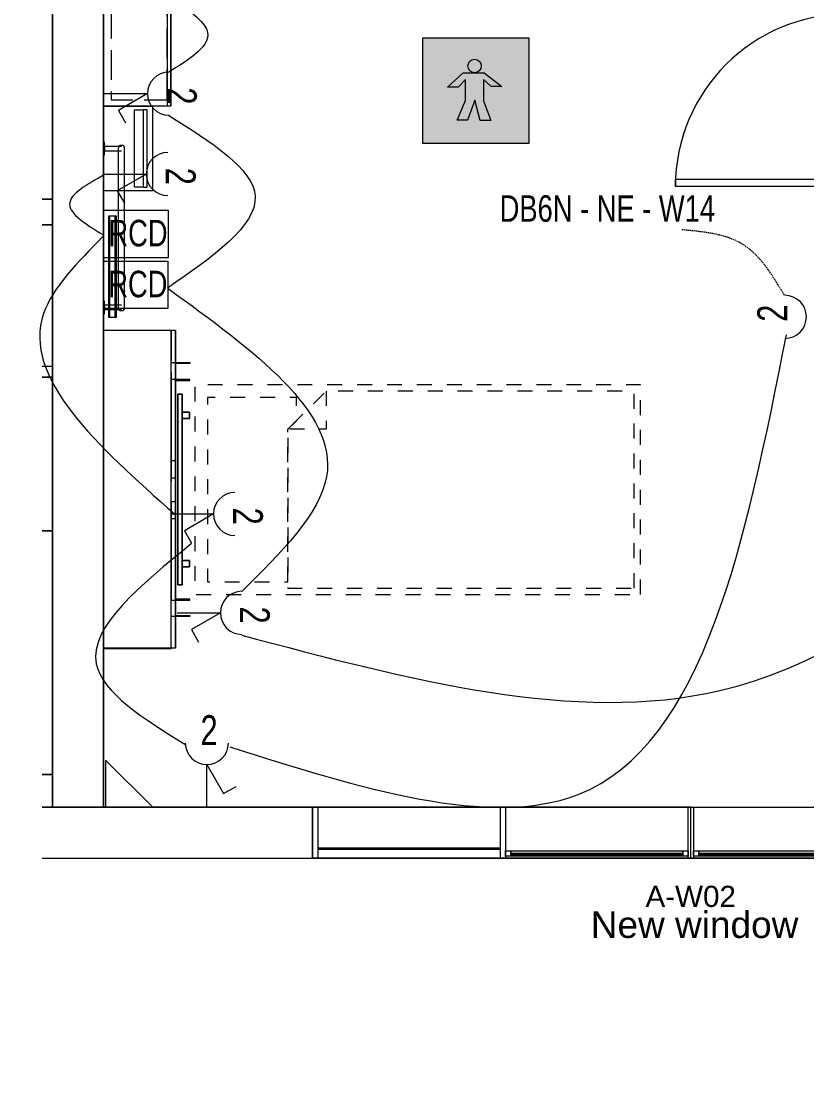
# Model space of a CAD drawing. Header units: millimetres. Extents: x 11356 to 46017, y -5218 to 16780.
# Drawn here: x 11797 to 15504, y -5218 to -157 of the extents above; entities that cross this region are included whole.
import ezdxf

# ---------------------------------------------------------------- set-up
doc = ezdxf.new("R2010")
doc.units = ezdxf.units.MM
for name, pattern in [('IMPORT-Hidden Line', [195.611112, 141.111112, -54.5]), ('IMPORT-Small Dashed', [141.111111, 70.555556, -70.555556]), ('WSP_NZ_Hidden', [9.5, 6.5, -3])]:
    doc.linetypes.add(name, pattern=pattern)
for name, color, linetype, lineweight in [('0_Pen_No__195', 252, 'Continuous', 13), ('_Essential Power', 1, 'Continuous', 13), ('_Non Essential Power', 1, 'Continuous', 13), ('A-Des_ Columns', 7, 'Continuous', 13), ('A-Des_ Columns_Pen_No__81', 251, 'Continuous', 18), ('A-Des_ Fittings General_Pen_No__81', 251, 'Continuous', 18), ('A-Des_ Fittings Joinery_Pen_No__81', 251, 'Continuous', 18), ('A-Des_ Furniture_Pen_No__81', 251, 'Continuous', 18), ('A-Des_ Walls', 7, 'Continuous', 13), ('A-Des_ Walls_Pen_No__216', 250, 'Continuous', 18), ('A-Des_ Walls_Pen_No__81', 251, 'Continuous', 18), ('ARCHICAD Doors_Pen_No__81', 251, 'Continuous', 18), ('L07 Enlarged Ground Proposed Plan 02_GFGF Enlarged Proposed Plan 02_dwg', 8, 'Continuous', 13), ('New_A-Des_ Floors_Pen_No__89', 250, 'Continuous', 18), ('New_A-Des_ Walls_Pen_No__27', 250, 'Continuous', 18), ('New_A-Des_ Zones_Pen_No__94', 250, 'Continuous', 18), ('New_A-Doc_ Presentation_Furniture 1_50_Pen_No__86', 250, 'Continuous', 18), ('New_ARCHICAD Window Markers_Pen_No__66', 250, 'Continuous', 18), ('New_ARCHICAD Windows_Pen_No__181', 90, 'Continuous', 5), ('New_ARCHICAD Windows_Pen_No__3', 250, 'Continuous', 18)]:
    doc.layers.add(name, color=color, linetype=linetype, lineweight=lineweight)
doc.styles.add('Arial', font='arial.ttf', dxfattribs={"height": 100})
doc.styles.add('Arial Narrow', font='ARIALN.TTF', dxfattribs={"width": 0.9, "height": 125})
doc.styles.add('Arial_1', font='arial.ttf', dxfattribs={"height": 125})

# ---------------------------------------------------------------- blocks, each defined once
blk = doc.blocks.new('L07 Enlarged Ground Proposed Plan 02_GFGF Enlarged Proposed Plan 02_dwg_Towel Rail _1377_10__1-12185927-NEW GROUND FLOOR LAYOUT - ELECTRICAL PROPOSED PLAN 02')
at = {"layer": 'A-Des_ Fittings General_Pen_No__81', "color": 254}
blk.add_line((12284.7, -1507.2), (12284.7, -757.2), dxfattribs=at)
at = {"layer": 'A-Des_ Fittings General_Pen_No__81', "color": 254, "flags": 128}
for points in [[(12189.7, -727.2), (12184.7, -727.2), (12184.7, -787.2), (12189.7, -787.2)], [(12189.7, -1477.2), (12184.7, -1477.2), (12184.7, -1537.2), (12189.7, -1537.2)]]:
    blk.add_lwpolyline(points, close=True, dxfattribs=at)
for points in [[(12269.7, -747.2), (12189.7, -747.2), (12189.7, -767.2), (12269.7, -767.2)], [(12254.7, -757.2), (12254.7, -1132.2), (12254.7, -1507.2)], [(12269.7, -1497.2), (12189.7, -1497.2), (12189.7, -1517.2), (12269.7, -1517.2)]]:
    blk.add_lwpolyline(points, dxfattribs=at)
at = {"layer": 'A-Des_ Fittings General_Pen_No__81', "color": 254}
for centre, start, end in [((12269.7, -757.2), 0, 180), ((12269.7, -1507.2), 180, 0)]:
    blk.add_arc(centre, 15, start, end, dxfattribs=at)
blk = doc.blocks.new('L07 Enlarged Ground Proposed Plan 02_GFGF Enlarged Proposed Plan 02_dwg_Slab_17_1-12185980-NEW GROUND FLOOR LAYOUT - ELECTRICAL PROPOSED PLAN 02')
at = {"layer": 'A-Des_ Fittings Joinery_Pen_No__81', "color": 254, "flags": 128}
blk.add_lwpolyline([(12208.3, -1553.4), (12240.4, -1553.4), (12240.4, -1075.7), (12208.3, -1075.7)], close=True, dxfattribs=at)
blk = doc.blocks.new('L07 Enlarged Ground Proposed Plan 02_GFGF Enlarged Proposed Plan 02_dwg_Slab_18_1-12185981-NEW GROUND FLOOR LAYOUT - ELECTRICAL PROPOSED PLAN 02')
at = {"layer": 'A-Des_ Fittings Joinery_Pen_No__81', "color": 254, "flags": 128}
blk.add_lwpolyline([(12213.3, -1553.4), (12245.4, -1553.4), (12245.4, -1075.7), (12213.3, -1075.7)], close=True, dxfattribs=at)
blk = doc.blocks.new('L07 Enlarged Ground Proposed Plan 02_GFGF Enlarged Proposed Plan 02_dwg_Slab_22_1-12185985-NEW GROUND FLOOR LAYOUT - ELECTRICAL PROPOSED PLAN 02')
at = {"layer": 'A-Des_ Fittings Joinery_Pen_No__81', "color": 254, "flags": 128}
blk.add_lwpolyline([(12184.7, -3116.7), (12504.7, -3116.7), (12504.7, -1616.7), (12184.7, -1616.7)], close=True, dxfattribs=at)
blk = doc.blocks.new('L07 Enlarged Ground Proposed Plan 02_GFGF Enlarged Proposed Plan 02_dwg_CI Tools Window-12186004-NEW GROUND FLOOR LAYOUT - ELECTRICAL PROPOSED PLAN 02')
at = {"layer": 'New_ARCHICAD Windows_Pen_No__181', "color": 53}
for p, q in [((13197.2, -4058.7), (14058.4, -4058.7)), ((13197.2, -4064.7), (14058.4, -4064.7)), ((14108.4, -4083.7), (14919.7, -4083.7)), ((14108.4, -4089.7), (14919.7, -4089.7)), ((14994.7, -4083.7), (15805.9, -4083.7)), ((14994.7, -4089.7), (15805.9, -4089.7)), ((15855.9, -4058.7), (16717.2, -4058.7)), ((15855.9, -4064.7), (16717.2, -4064.7))]:
    blk.add_line(p, q, dxfattribs=at)
at = {"layer": 'New_ARCHICAD Windows_Pen_No__3', "color": 253}
for p, q in [((13197.2, -3866.7), (16717.2, -3866.7)), ((16717.2, -4106.7), (13197.2, -4106.7))]:
    blk.add_line(p, q, dxfattribs=at)
at = {"layer": 'New_ARCHICAD Windows_Pen_No__3', "color": 253, "flags": 128}
for points in [[(13172.2, -4106.7), (13172.2, -3866.7), (13197.2, -3866.7), (13197.2, -4106.7)], [(14058.4, -4106.7), (14058.4, -3866.7), (14083.4, -3866.7), (14083.4, -4106.7)], [(14944.7, -4106.7), (14944.7, -3866.7), (14969.7, -3866.7), (14969.7, -4106.7)], [(15830.9, -4106.7), (15830.9, -3866.7), (15855.9, -3866.7), (15855.9, -4106.7)], [(16742.2, -4106.7), (16742.2, -3866.7), (16717.2, -3866.7), (16717.2, -4106.7)]]:
    blk.add_lwpolyline(points, close=True, dxfattribs=at)
for points in [[(14919.7, -4071.7), (14944.7, -4071.7), (14944.7, -4096.7), (14919.7, -4096.7), (14919.7, -4071.7), (14944.7, -4071.7), (14944.7, -4096.7), (14919.7, -4096.7), (14108.4, -4096.7), (14083.4, -4096.7), (14083.4, -4071.7), (14108.4, -4071.7), (14108.4, -4096.7), (14083.4, -4096.7), (14083.4, -4071.7), (14108.4, -4071.7)], [(14108.4, -4096.7), (14108.4, -4071.7), (14919.7, -4071.7), (14919.7, -4096.7)], [(15805.9, -4071.7), (15830.9, -4071.7), (15830.9, -4096.7), (15805.9, -4096.7), (15805.9, -4071.7), (15830.9, -4071.7), (15830.9, -4096.7), (15805.9, -4096.7), (14994.7, -4096.7), (14969.7, -4096.7), (14969.7, -4071.7), (14994.7, -4071.7), (14994.7, -4096.7), (14969.7, -4096.7), (14969.7, -4071.7), (14994.7, -4071.7)], [(14994.7, -4096.7), (14994.7, -4071.7), (15805.9, -4071.7), (15805.9, -4096.7)]]:
    blk.add_lwpolyline(points, dxfattribs=at)
blk = doc.blocks.new('L07 Enlarged Ground Proposed Plan 02_GFGF Enlarged Proposed Plan 02_dwg_Wall_12_1-12186006-NEW GROUND FLOOR LAYOUT - ELECTRICAL PROPOSED PLAN 02')
at = {"layer": 'A-Des_ Walls', "color": 50, "flags": 128}
blk.add_lwpolyline([(11894.6, -4106.7), (13172.2, -4106.7), (13172.2, -4056.7), (13172.2, -4006.7), (13172.2, -3866.7), (11894.6, -3866.7)], dxfattribs=at)
for points in [[(13172.2, -3866.7), (13172.2, -4106.7), (14957.2, -4106.7), (14957.2, -3866.7)], [(14957.2, -4106.7), (14957.2, -3866.7), (16742.2, -3866.7), (16742.2, -4106.7), (18944.7, -4106.7), (18944.7, -4056.7), (18944.7, -4006.7), (18944.7, -3866.7), (16742.2, -3866.7), (16742.2, -4006.7), (16742.2, -4056.7), (16742.2, -4106.7)]]:
    blk.add_lwpolyline(points, close=True, dxfattribs=at)
at = {"layer": 'A-Des_ Walls_Pen_No__81', "color": 254}
for p, q in [((11944.7, -3866.7), (11894.6, -3866.7)), ((13172.2, -3866.7), (12184.7, -3866.7)), ((11894.6, -4106.7), (13172.2, -4106.7))]:
    blk.add_line(p, q, dxfattribs=at)
at = {"layer": 'New_A-Des_ Walls_Pen_No__27', "color": 253, "flags": 128}
blk.add_lwpolyline([(13172.2, -3866.7), (13172.2, -4006.7), (13172.2, -4056.7), (13172.2, -4106.7)], dxfattribs=at)
blk.add_blockref('L07 Enlarged Ground Proposed Plan 02_GFGF Enlarged Proposed Plan 02_dwg_CI Tools Window-12186004-NEW GROUND FLOOR LAYOUT - ELECTRICAL PROPOSED PLAN 02', (0, 0))
at = {"layer": 'New_ARCHICAD Window Markers_Pen_No__66', "color": 7, "insert": (14957.2, -4237.2), "char_height": 100, "width": 509.292, "attachment_point": 2, "line_spacing_factor": 0.941778, "style": 'Arial'}
blk.add_mtext('A-W02', dxfattribs=at)
blk = doc.blocks.new('L07 Enlarged Ground Proposed Plan 02_GFGF Enlarged Proposed Plan 02_dwg_Wall_17_1-12186014-NEW GROUND FLOOR LAYOUT - ELECTRICAL PROPOSED PLAN 02')
at = {"layer": 'A-Des_ Walls', "color": 50, "flags": 128}
blk.add_lwpolyline([(11944.7, 1133.3), (11944.7, -3866.7), (12184.7, -3866.7), (12184.7, 1133.3)], close=True, dxfattribs=at)
at = {"layer": 'A-Des_ Walls_Pen_No__81', "color": 254}
for p, q in [((11944.7, 1133.3), (11944.7, -996.7)), ((12184.7, -3866.7), (12184.7, 1133.3)), ((11944.7, -1116.7), (11944.7, -3866.7))]:
    blk.add_line(p, q, dxfattribs=at)
blk = doc.blocks.new('L07 Enlarged Ground Proposed Plan 02_GFGF Enlarged Proposed Plan 02_dwg_Wall_18_1-12186015-NEW GROUND FLOOR LAYOUT - ELECTRICAL PROPOSED PLAN 02')
at = {"layer": 'A-Des_ Walls', "color": 50}
blk.add_line((11944.7, -996.7), (11894.6, -996.7), dxfattribs=at)
at = {"layer": 'A-Des_ Walls', "color": 50, "flags": 128}
blk.add_lwpolyline([(11894.6, -1116.7), (11944.7, -1116.7), (11944.7, -996.7)], dxfattribs=at)
at = {"layer": 'A-Des_ Walls_Pen_No__81', "color": 254}
for p, q in [((11944.7, -996.7), (11894.6, -996.7)), ((11894.6, -1116.7), (11944.7, -1116.7))]:
    blk.add_line(p, q, dxfattribs=at)
blk = doc.blocks.new('L07 Enlarged Ground Proposed Plan 02_GFGF Enlarged Proposed Plan 02_dwg_CI Tools Door_15__1-12186016-NEW GROUND FLOOR LAYOUT - ELECTRICAL PROPOSED PLAN 02')
at = {"layer": 'ARCHICAD Doors_Pen_No__81', "color": 254, "flags": 128}
for points in [[(15774.7, -131.7), (15734.7, -131.7), (15734.7, -121.7), (15699.7, -121.7), (15699.7, -96.7), (15839.7, -96.7), (15839.7, -121.7), (15774.7, -121.7), (15774.7, -131.7), (15734.7, -131.7), (15734.7, -121.7), (15699.7, -121.7), (15699.7, -96.7), (15839.7, -96.7), (15839.7, -121.7), (15774.7, -121.7)], [(14884.7, -901.7), (15699.7, -901.7), (15699.7, -936.7), (14884.7, -936.7), (14884.7, -901.7), (15699.7, -901.7), (15699.7, -936.7), (14884.7, -936.7)], [(15774.7, -926.7), (15734.7, -926.7), (15734.7, -936.7), (15699.7, -936.7), (15699.7, -961.7), (15839.7, -961.7), (15839.7, -936.7), (15774.7, -936.7), (15774.7, -926.7), (15734.7, -926.7), (15734.7, -936.7), (15699.7, -936.7), (15699.7, -961.7), (15839.7, -961.7), (15839.7, -936.7), (15774.7, -936.7)]]:
    blk.add_lwpolyline(points, close=True, dxfattribs=at)
at = {"layer": 'ARCHICAD Doors_Pen_No__81', "color": 254}
blk.add_arc((15699.7, -936.7), 815, 90, 180, dxfattribs=at)
blk = doc.blocks.new('L07 Enlarged Ground Proposed Plan 02_GFGF Enlarged Proposed Plan 02_dwg_Wall_19_1-12186017-NEW GROUND FLOOR LAYOUT - ELECTRICAL PROPOSED PLAN 02')
at = {"layer": 'A-Des_ Walls', "color": 50, "flags": 128}
for points in [[(15709.7, 1133.3), (15709.7, -96.7), (15829.7, -96.7), (15829.7, 1133.3)], [(15829.7, -961.7), (15709.7, -961.7), (15709.7, -1936.7), (15829.7, -1936.7)]]:
    blk.add_lwpolyline(points, close=True, dxfattribs=at)
at = {"layer": 'A-Des_ Walls_Pen_No__81', "color": 254, "flags": 128}
for points in [[(15709.7, -96.7), (15829.7, -96.7), (15829.7, 1133.3), (15709.7, 1133.3), (15709.7, -96.7)], [(15829.7, -996.7), (15829.7, -961.7), (15709.7, -961.7), (15709.7, -1936.7), (15829.7, -1936.7), (15829.7, -1116.7)]]:
    blk.add_lwpolyline(points, dxfattribs=at)
blk.add_blockref('L07 Enlarged Ground Proposed Plan 02_GFGF Enlarged Proposed Plan 02_dwg_CI Tools Door_15__1-12186016-NEW GROUND FLOOR LAYOUT - ELECTRICAL PROPOSED PLAN 02', (0, 0))
blk = doc.blocks.new('L07 Enlarged Ground Proposed Plan 02_GFGF Enlarged Proposed Plan 02_dwg_Wall_117_1-12186154-NEW GROUND FLOOR LAYOUT - ELECTRICAL PROPOSED PLAN 02')
at = {"layer": 'A-Des_ Fittings Joinery_Pen_No__81', "color": 254, "flags": 128}
blk.add_lwpolyline([(12535.4, -1916.7), (12535.4, -2816.7), (12555.4, -2816.7), (12555.4, -1916.7)], close=True, dxfattribs=at)
blk = doc.blocks.new('L07 Enlarged Ground Proposed Plan 02_GFGF Enlarged Proposed Plan 02_dwg_Wall_118_1-12186155-NEW GROUND FLOOR LAYOUT - ELECTRICAL PROPOSED PLAN 02')
at = {"layer": 'A-Des_ Fittings Joinery_Pen_No__81', "color": 254, "flags": 128}
blk.add_lwpolyline([(12504.7, -2425.2), (12504.7, -2889.2), (12524.7, -2889.2), (12524.7, -2425.2)], close=True, dxfattribs=at)
blk = doc.blocks.new('L07 Enlarged Ground Proposed Plan 02_GFGF Enlarged Proposed Plan 02_dwg_Wall_119_1-12186156-NEW GROUND FLOOR LAYOUT - ELECTRICAL PROPOSED PLAN 02')
at = {"layer": 'A-Des_ Fittings Joinery_Pen_No__81', "color": 254, "flags": 128}
blk.add_lwpolyline([(12524.7, -2889.2), (12591.6, -2889.2), (12591.6, -2884.2), (12524.7, -2884.2)], close=True, dxfattribs=at)
blk = doc.blocks.new('L07 Enlarged Ground Proposed Plan 02_GFGF Enlarged Proposed Plan 02_dwg_Wall_120_1-12186157-NEW GROUND FLOOR LAYOUT - ELECTRICAL PROPOSED PLAN 02')
at = {"layer": 'A-Des_ Fittings Joinery_Pen_No__81', "color": 254, "flags": 128}
blk.add_lwpolyline([(12524.7, -2311.2), (12524.7, -1847.2), (12504.7, -1847.2), (12504.7, -2311.2)], close=True, dxfattribs=at)
blk = doc.blocks.new('L07 Enlarged Ground Proposed Plan 02_GFGF Enlarged Proposed Plan 02_dwg_Wall_121_1-12186158-NEW GROUND FLOOR LAYOUT - ELECTRICAL PROPOSED PLAN 02')
at = {"layer": 'A-Des_ Fittings Joinery_Pen_No__81', "color": 254, "flags": 128}
blk.add_lwpolyline([(12524.7, -1852.2), (12591.6, -1852.2), (12591.6, -1847.2), (12524.7, -1847.2)], close=True, dxfattribs=at)
blk = doc.blocks.new('L07 Enlarged Ground Proposed Plan 02_GFGF Enlarged Proposed Plan 02_dwg_Wall_122_1-12186159-NEW GROUND FLOOR LAYOUT - ELECTRICAL PROPOSED PLAN 02')
at = {"layer": 'A-Des_ Fittings Joinery_Pen_No__81', "color": 254, "flags": 128}
blk.add_lwpolyline([(12590.7, -2701.7), (12555.4, -2701.7), (12555.4, -2731.7), (12590.7, -2731.7)], close=True, dxfattribs=at)
blk = doc.blocks.new('L07 Enlarged Ground Proposed Plan 02_GFGF Enlarged Proposed Plan 02_dwg_Wall_123_1-12186160-NEW GROUND FLOOR LAYOUT - ELECTRICAL PROPOSED PLAN 02')
at = {"layer": 'A-Des_ Fittings Joinery_Pen_No__81', "color": 254, "flags": 128}
blk.add_lwpolyline([(12590.7, -2001.7), (12555.4, -2001.7), (12555.4, -2031.7), (12590.7, -2031.7)], close=True, dxfattribs=at)
blk = doc.blocks.new('L07 Enlarged Ground Proposed Plan 02_GFGF Enlarged Proposed Plan 02_dwg_Column_14_1-12186347-NEW GROUND FLOOR LAYOUT - ELECTRICAL PROPOSED PLAN 02')
at = {"layer": 'A-Des_ Columns', "color": 50}
blk.add_line((11944.7, -2561.7), (11894.6, -2561.7), dxfattribs=at)
at = {"layer": 'A-Des_ Columns', "color": 50, "flags": 128}
blk.add_lwpolyline([(11894.6, -3711.7), (11944.7, -3711.7), (11944.7, -2561.7)], dxfattribs=at)
at = {"layer": 'A-Des_ Columns_Pen_No__81', "color": 254}
blk.add_line((11944.7, -2561.7), (11894.6, -2561.7), dxfattribs=at)
at = {"layer": 'A-Des_ Columns_Pen_No__81', "color": 254, "flags": 128}
blk.add_lwpolyline([(11894.6, -3711.7), (11944.7, -3711.7), (11944.7, -2561.7)], dxfattribs=at)
blk = doc.blocks.new('L07 Enlarged Ground Proposed Plan 02_GFGF Enlarged Proposed Plan 02_dwg_Cadimage Cabinet_94__1-12186358-NEW GROUND FLOOR LAYOUT - ELECTRICAL PROPOSED PLAN 02')
at = {"layer": 'A-Des_ Fittings Joinery_Pen_No__81', "color": 254}
for p, q in [((11944.7, -1116.7), (11894.6, -1116.7)), ((11894.6, -1116.7), (11944.7, -1116.7)), ((11944.7, -1786.7), (11894.6, -1786.7)), ((11944.7, -1836.7), (11894.6, -1836.7)), ((11894.6, -1836.7), (11944.7, -1836.7))]:
    blk.add_line(p, q, dxfattribs=at)
blk = doc.blocks.new('L07 Enlarged Ground Proposed Plan 02_GFGF Enlarged Proposed Plan 02_dwg_Cadimage Cabinet_95__1-12186359-NEW GROUND FLOOR LAYOUT - ELECTRICAL PROPOSED PLAN 02')
at = {"layer": 'A-Des_ Fittings Joinery_Pen_No__81', "color": 254}
for p, q in [((11944.7, -1116.7), (11894.6, -1116.7)), ((11894.6, -1836.7), (11944.7, -1836.7))]:
    blk.add_line(p, q, dxfattribs=at)
at = {"layer": 'A-Des_ Fittings Joinery_Pen_No__81', "color": 254, "flags": 128}
blk.add_lwpolyline([(11894.6, -1116.7), (11944.7, -1116.7), (11944.7, -1836.7), (11894.6, -1836.7)], dxfattribs=at)
blk = doc.blocks.new('L07 Enlarged Ground Proposed Plan 02_GFGF Enlarged Proposed Plan 02_dwg_Slab_44_1-12186418-NEW GROUND FLOOR LAYOUT - ELECTRICAL PROPOSED PLAN 02')
at = {"layer": 'New_A-Des_ Floors_Pen_No__89', "color": 253, "flags": 128}
blk.add_lwpolyline([(11894.6, -4106.7), (23616.4, -4106.7), (23616.4, -5218)], dxfattribs=at)
blk = doc.blocks.new('L07 Enlarged Ground Proposed Plan 02_GFGF Enlarged Proposed Plan 02_dwg_Hospital Bed 24_140__1-12186435-NEW GROUND FLOOR LAYOUT - ELECTRICAL PROPOSED PLAN 02')
at = {"layer": 'A-Des_ Furniture_Pen_No__81', "color": 254, "linetype": 'IMPORT-Small Dashed', "flags": 128}
for points in [[(14720.7, -2861.7), (14720.7, -1871.7), (12615.7, -1871.7), (12615.7, -2861.7)], [(14690.7, -2831.7), (14690.7, -1901.7), (13235.7, -1901.7), (13055.7, -2081.7), (13055.7, -2831.7)], [(13055.7, -2801.7), (13055.7, -2081.7), (13095.7, -2041.7), (13095.7, -1931.7), (12675.7, -1931.7), (12675.7, -2801.7)]]:
    blk.add_lwpolyline(points, close=True, dxfattribs=at)
blk.add_lwpolyline([(13235.7, -1901.7), (13235.7, -2081.7), (13055.7, -2081.7)], dxfattribs=at)
blk = doc.blocks.new('L07 Enlarged Ground Proposed Plan 02_GFGF Enlarged Proposed Plan 02_dwg_Cadimage Cabinet_142__1-12186437-NEW GROUND FLOOR LAYOUT - ELECTRICAL PROPOSED PLAN 02')
at = {"layer": 'A-Des_ Fittings Joinery_Pen_No__81', "color": 254, "flags": 128}
for points in [[(12184.7, -556.7), (12184.7, 173.3), (12484.7, 173.3), (12484.7, -556.7)], [(12502.7, 173.3), (12502.7, -556.7)]]:
    blk.add_lwpolyline(points, close=True, dxfattribs=at)
at = {"layer": 'A-Des_ Fittings Joinery_Pen_No__81', "color": 254, "linetype": 'IMPORT-Hidden Line', "flags": 128}
blk.add_lwpolyline([(12484.7, -526.7), (12484.7, 143.3), (12220.7, 143.3), (12220.7, -526.7)], close=True, dxfattribs=at)
blk = doc.blocks.new('L07 Enlarged Ground Proposed Plan 02_GFGF Enlarged Proposed Plan 02_dwg_Cadimage Cabinet_143__1-12186438-NEW GROUND FLOOR LAYOUT - ELECTRICAL PROPOSED PLAN 02')
at = {"layer": 'A-Des_ Fittings Joinery_Pen_No__81', "color": 254, "flags": 128}
for points in [[(12184.7, -956.7), (12184.7, -556.7), (12416.7, -556.7), (12416.7, -956.7), (12184.7, -956.7), (12184.7, -556.7), (12416.7, -556.7), (12416.7, -956.7)], [(12391.7, -938.7), (12391.7, -574.7), (12371.7, -574.7), (12371.7, -938.7)]]:
    blk.add_lwpolyline(points, close=True, dxfattribs=at)
blk.add_lwpolyline([(12371.7, -938.7), (12331.7, -938.7), (12331.7, -574.7), (12371.7, -574.7)], dxfattribs=at)
blk = doc.blocks.new('L07 Enlarged Ground Proposed Plan 02_GFGF Enlarged Proposed Plan 02_dwg_Cadimage Cabinet_144__1-12186439-NEW GROUND FLOOR LAYOUT - ELECTRICAL PROPOSED PLAN 02')
at = {"layer": 'A-Des_ Fittings Joinery_Pen_No__81', "color": 254}
blk.add_line((12502.7, -538.7), (12502.7, 155.3), dxfattribs=at)
at = {"layer": 'A-Des_ Fittings Joinery_Pen_No__81', "color": 254, "flags": 128}
blk.add_lwpolyline([(12184.7, -556.7), (12184.7, 173.3), (12502.7, 173.3), (12502.7, -556.7)], close=True, dxfattribs=at)
blk = doc.blocks.new('L07 Enlarged Ground Proposed Plan 02_GFGF Enlarged Proposed Plan 02_dwg_Cadimage Cabinet_149__1-12186445-NEW GROUND FLOOR LAYOUT - ELECTRICAL PROPOSED PLAN 02')
at = {"layer": 'A-Des_ Fittings Joinery_Pen_No__81', "color": 254, "linetype": 'IMPORT-Hidden Line'}
for p, q in [((12184.7, -3116.2), (12184.7, -2741.7)), ((12504.7, -3116.2), (12504.7, -2741.7))]:
    blk.add_line(p, q, dxfattribs=at)
at = {"layer": 'A-Des_ Fittings Joinery_Pen_No__81', "color": 254, "flags": 128}
blk.add_lwpolyline([(12524.7, -3116.2), (12524.7, -2741.7), (12524.7, -3116.2), (12184.7, -3116.2), (12184.7, -2741.7)], dxfattribs=at)
blk = doc.blocks.new('L07 Enlarged Ground Proposed Plan 02_GFGF Enlarged Proposed Plan 02_dwg_Cadimage Cabinet_150__1-12186446-NEW GROUND FLOOR LAYOUT - ELECTRICAL PROPOSED PLAN 02')
at = {"layer": 'A-Des_ Fittings Joinery_Pen_No__81', "color": 254, "linetype": 'IMPORT-Hidden Line'}
for p, q in [((12184.7, -2741.7), (12184.7, -2366.7)), ((12504.7, -2741.7), (12504.7, -2366.7))]:
    blk.add_line(p, q, dxfattribs=at)
at = {"layer": 'A-Des_ Fittings Joinery_Pen_No__81', "color": 254}
blk.add_line((12184.7, -2741.7), (12184.7, -2366.7), dxfattribs=at)
at = {"layer": 'A-Des_ Fittings Joinery_Pen_No__81', "color": 254, "flags": 128}
blk.add_lwpolyline([(12524.7, -2366.7), (12524.7, -2741.7)], close=True, dxfattribs=at)
blk = doc.blocks.new('L07 Enlarged Ground Proposed Plan 02_GFGF Enlarged Proposed Plan 02_dwg_Cadimage Cabinet_151__1-12186447-NEW GROUND FLOOR LAYOUT - ELECTRICAL PROPOSED PLAN 02')
at = {"layer": 'A-Des_ Fittings Joinery_Pen_No__81', "color": 254, "linetype": 'IMPORT-Hidden Line'}
for p, q in [((12184.7, -1616.7), (12184.7, -1991.7)), ((12504.7, -1616.7), (12504.7, -1991.7))]:
    blk.add_line(p, q, dxfattribs=at)
at = {"layer": 'A-Des_ Fittings Joinery_Pen_No__81', "color": 254, "flags": 128}
blk.add_lwpolyline([(12524.7, -1616.7), (12524.7, -1991.7), (12524.7, -1616.7), (12184.7, -1616.7), (12184.7, -1991.7)], dxfattribs=at)
blk = doc.blocks.new('L07 Enlarged Ground Proposed Plan 02_GFGF Enlarged Proposed Plan 02_dwg_Cadimage Cabinet_152__1-12186448-NEW GROUND FLOOR LAYOUT - ELECTRICAL PROPOSED PLAN 02')
at = {"layer": 'A-Des_ Fittings Joinery_Pen_No__81', "color": 254, "linetype": 'IMPORT-Hidden Line'}
for p, q in [((12184.7, -1991.7), (12184.7, -2366.7)), ((12504.7, -1991.7), (12504.7, -2366.7))]:
    blk.add_line(p, q, dxfattribs=at)
at = {"layer": 'A-Des_ Fittings Joinery_Pen_No__81', "color": 254}
blk.add_line((12184.7, -1991.7), (12184.7, -2366.7), dxfattribs=at)
at = {"layer": 'A-Des_ Fittings Joinery_Pen_No__81', "color": 254, "flags": 128}
blk.add_lwpolyline([(12524.7, -2366.7), (12524.7, -1991.7)], close=True, dxfattribs=at)
blk = doc.blocks.new('L07 Enlarged Ground Proposed Plan 02_GFGF Enlarged Proposed Plan 02_dwg-12097911-NEW GROUND FLOOR LAYOUT - ELECTRICAL PROPOSED PLAN 02')
at = {"layer": '0_Pen_No__195', "color": 9}
blk.add_line((13189.7, -3866.7), (16724.7, -3866.7), dxfattribs=at)
at = {"layer": 'A-Des_ Walls_Pen_No__216', "color": 253, "flags": 128}
blk.add_lwpolyline([(12417.2, -3866.7), (12194.7, -3644.2), (12194.7, -3866.7)], close=True, dxfattribs=at)
at = {"layer": 'New_A-Des_ Zones_Pen_No__94', "color": 253, "flags": 128}
for points in [[(11894.6, -996.7), (11944.7, -996.7), (11944.7, 1133.3), (11894.6, 1133.3)], [(11894.6, -2561.7), (11944.7, -2561.7), (11944.7, -1116.7), (11894.6, -1116.7)], [(11894.6, -3866.7), (11944.7, -3866.7), (11944.7, -3711.7), (11894.6, -3711.7)]]:
    blk.add_lwpolyline(points, dxfattribs=at)
for points in [[(12502.7, 173.3), (12184.7, 173.3), (12184.7, -3866.7), (17719.7, -3866.7), (17719.7, -3711.7), (17569.7, -3711.7), (17569.7, -2561.7), (17719.7, -2561.7), (17719.7, -1116.7), (15829.7, -1116.7), (15829.7, -1936.7), (15709.7, -1936.7), (15709.7, 1133.3), (12502.7, 1133.3)], [(12504.7, -1766.7), (12524.7, -1766.7), (12591.6, -1766.7), (12591.6, -1771.7), (12524.7, -1771.7), (12524.7, -2230.7), (12504.7, -2230.7)], [(12535.4, -1916.7), (12555.4, -1916.7), (12555.4, -2001.7), (12590.7, -2001.7), (12590.7, -2031.7), (12555.4, -2031.7), (12555.4, -2701.7), (12590.7, -2701.7), (12590.7, -2731.7), (12555.4, -2731.7), (12555.4, -2816.7), (12535.4, -2816.7)], [(12504.7, -2966.7), (12504.7, -2502.7), (12524.7, -2502.7), (12524.7, -2961.7), (12591.6, -2961.7), (12591.6, -2966.7), (12524.7, -2966.7)]]:
    blk.add_lwpolyline(points, close=True, dxfattribs=at)
for name in ['L07 Enlarged Ground Proposed Plan 02_GFGF Enlarged Proposed Plan 02_dwg_Wall_17_1-12186014-NEW GROUND FLOOR LAYOUT - ELECTRICAL PROPOSED PLAN 02', 'L07 Enlarged Ground Proposed Plan 02_GFGF Enlarged Proposed Plan 02_dwg_Wall_19_1-12186017-NEW GROUND FLOOR LAYOUT - ELECTRICAL PROPOSED PLAN 02', 'L07 Enlarged Ground Proposed Plan 02_GFGF Enlarged Proposed Plan 02_dwg_Cadimage Cabinet_142__1-12186437-NEW GROUND FLOOR LAYOUT - ELECTRICAL PROPOSED PLAN 02', 'L07 Enlarged Ground Proposed Plan 02_GFGF Enlarged Proposed Plan 02_dwg_Cadimage Cabinet_144__1-12186439-NEW GROUND FLOOR LAYOUT - ELECTRICAL PROPOSED PLAN 02', 'L07 Enlarged Ground Proposed Plan 02_GFGF Enlarged Proposed Plan 02_dwg_Cadimage Cabinet_143__1-12186438-NEW GROUND FLOOR LAYOUT - ELECTRICAL PROPOSED PLAN 02', 'L07 Enlarged Ground Proposed Plan 02_GFGF Enlarged Proposed Plan 02_dwg_Towel Rail _1377_10__1-12185927-NEW GROUND FLOOR LAYOUT - ELECTRICAL PROPOSED PLAN 02', 'L07 Enlarged Ground Proposed Plan 02_GFGF Enlarged Proposed Plan 02_dwg_Wall_18_1-12186015-NEW GROUND FLOOR LAYOUT - ELECTRICAL PROPOSED PLAN 02', 'L07 Enlarged Ground Proposed Plan 02_GFGF Enlarged Proposed Plan 02_dwg_Slab_17_1-12185980-NEW GROUND FLOOR LAYOUT - ELECTRICAL PROPOSED PLAN 02', 'L07 Enlarged Ground Proposed Plan 02_GFGF Enlarged Proposed Plan 02_dwg_Slab_18_1-12185981-NEW GROUND FLOOR LAYOUT - ELECTRICAL PROPOSED PLAN 02', 'L07 Enlarged Ground Proposed Plan 02_GFGF Enlarged Proposed Plan 02_dwg_Cadimage Cabinet_94__1-12186358-NEW GROUND FLOOR LAYOUT - ELECTRICAL PROPOSED PLAN 02', 'L07 Enlarged Ground Proposed Plan 02_GFGF Enlarged Proposed Plan 02_dwg_Cadimage Cabinet_95__1-12186359-NEW GROUND FLOOR LAYOUT - ELECTRICAL PROPOSED PLAN 02', 'L07 Enlarged Ground Proposed Plan 02_GFGF Enlarged Proposed Plan 02_dwg_Slab_22_1-12185985-NEW GROUND FLOOR LAYOUT - ELECTRICAL PROPOSED PLAN 02', 'L07 Enlarged Ground Proposed Plan 02_GFGF Enlarged Proposed Plan 02_dwg_Cadimage Cabinet_151__1-12186447-NEW GROUND FLOOR LAYOUT - ELECTRICAL PROPOSED PLAN 02', 'L07 Enlarged Ground Proposed Plan 02_GFGF Enlarged Proposed Plan 02_dwg_Wall_120_1-12186157-NEW GROUND FLOOR LAYOUT - ELECTRICAL PROPOSED PLAN 02', 'L07 Enlarged Ground Proposed Plan 02_GFGF Enlarged Proposed Plan 02_dwg_Wall_121_1-12186158-NEW GROUND FLOOR LAYOUT - ELECTRICAL PROPOSED PLAN 02', 'L07 Enlarged Ground Proposed Plan 02_GFGF Enlarged Proposed Plan 02_dwg_Hospital Bed 24_140__1-12186435-NEW GROUND FLOOR LAYOUT - ELECTRICAL PROPOSED PLAN 02', 'L07 Enlarged Ground Proposed Plan 02_GFGF Enlarged Proposed Plan 02_dwg_Wall_117_1-12186154-NEW GROUND FLOOR LAYOUT - ELECTRICAL PROPOSED PLAN 02', 'L07 Enlarged Ground Proposed Plan 02_GFGF Enlarged Proposed Plan 02_dwg_Cadimage Cabinet_152__1-12186448-NEW GROUND FLOOR LAYOUT - ELECTRICAL PROPOSED PLAN 02', 'L07 Enlarged Ground Proposed Plan 02_GFGF Enlarged Proposed Plan 02_dwg_Wall_123_1-12186160-NEW GROUND FLOOR LAYOUT - ELECTRICAL PROPOSED PLAN 02', 'L07 Enlarged Ground Proposed Plan 02_GFGF Enlarged Proposed Plan 02_dwg_Cadimage Cabinet_150__1-12186446-NEW GROUND FLOOR LAYOUT - ELECTRICAL PROPOSED PLAN 02', 'L07 Enlarged Ground Proposed Plan 02_GFGF Enlarged Proposed Plan 02_dwg_Wall_118_1-12186155-NEW GROUND FLOOR LAYOUT - ELECTRICAL PROPOSED PLAN 02', 'L07 Enlarged Ground Proposed Plan 02_GFGF Enlarged Proposed Plan 02_dwg_Column_14_1-12186347-NEW GROUND FLOOR LAYOUT - ELECTRICAL PROPOSED PLAN 02', 'L07 Enlarged Ground Proposed Plan 02_GFGF Enlarged Proposed Plan 02_dwg_Wall_122_1-12186159-NEW GROUND FLOOR LAYOUT - ELECTRICAL PROPOSED PLAN 02', 'L07 Enlarged Ground Proposed Plan 02_GFGF Enlarged Proposed Plan 02_dwg_Cadimage Cabinet_149__1-12186445-NEW GROUND FLOOR LAYOUT - ELECTRICAL PROPOSED PLAN 02', 'L07 Enlarged Ground Proposed Plan 02_GFGF Enlarged Proposed Plan 02_dwg_Wall_119_1-12186156-NEW GROUND FLOOR LAYOUT - ELECTRICAL PROPOSED PLAN 02', 'L07 Enlarged Ground Proposed Plan 02_GFGF Enlarged Proposed Plan 02_dwg_Wall_12_1-12186006-NEW GROUND FLOOR LAYOUT - ELECTRICAL PROPOSED PLAN 02', 'L07 Enlarged Ground Proposed Plan 02_GFGF Enlarged Proposed Plan 02_dwg_Slab_44_1-12186418-NEW GROUND FLOOR LAYOUT - ELECTRICAL PROPOSED PLAN 02']:
    blk.add_blockref(name, (0, 0))
at = {"layer": 'New_A-Doc_ Presentation_Furniture 1_50_Pen_No__86', "color": 7, "insert": (14485.3, -4358.5), "char_height": 125, "width": 1155.434, "attachment_point": 1, "line_spacing_factor": 0.941778, "style": 'Arial_1'}
blk.add_mtext('New window', dxfattribs=at)
blk = doc.blocks.new('Body Protected')
at = {"layer": '_Non Essential Power'}
h = blk.add_hatch(color=255, dxfattribs=at)
h.dxf.hatch_style = 1
h.paths.add_polyline_path([(12592, -5845.3), (13092, -5845.3), (13092, -5346.8), (12592, -5346.8)])
h.paths.add_polyline_path([(12781.5, -5511.6), (12835.8, -5511.2, -0.414214), (12804.2, -5479.6, -1), (12867.4, -5479.6, -0.414214), (12835.8, -5511.2), (12881.5, -5511.6), (12965.2, -5577), (12915.2, -5577), (12878, -5543.6), (12878, -5643.6), (12912.8, -5737.4), (12862.8, -5737.4), (12837.5, -5640.6), (12803.3, -5734.6), (12753.3, -5734.6), (12793.5, -5643), (12793.5, -5543), (12759, -5579.2), (12709, -5579.2)], flags=16)
h.paths.add_polyline_path([(12867.4, -5479.6, 1), (12804.2, -5479.6, 1)], flags=0)
at = {"layer": '_Non Essential Power', "true_color": 0x139b48}
h = blk.add_hatch(color=114, dxfattribs=at)
h.dxf.hatch_style = 1
h.paths.add_polyline_path([(13092, -5346.8), (12592, -5346.8), (12592, -5845.3), (13092, -5845.3)])
h.paths.add_polyline_path([(12781.5, -5511.6), (12835.8, -5511.2, -0.414214), (12804.2, -5479.6, -1), (12867.4, -5479.6, -0.414214), (12835.8, -5511.2), (12881.5, -5511.6), (12965.2, -5577), (12915.2, -5577), (12878, -5543.6), (12878, -5643.6), (12912.8, -5737.4), (12862.8, -5737.4), (12837.5, -5640.6), (12803.3, -5734.6), (12753.3, -5734.6), (12793.5, -5643), (12793.5, -5543), (12759, -5579.2), (12709, -5579.2)], flags=16)
h.paths.add_polyline_path([(12878, -5543.6), (12915.2, -5577), (12965.2, -5577), (12881.5, -5511.6), (12781.5, -5511.6), (12709, -5579.2), (12759, -5579.2), (12793.5, -5543), (12793.5, -5643), (12753.3, -5734.6), (12803.3, -5734.6), (12837.5, -5640.6), (12862.8, -5737.4), (12912.8, -5737.4), (12878, -5643.6)], flags=0)
h = blk.add_hatch(color=114, dxfattribs=at)
h.dxf.hatch_style = 1
h.paths.add_polyline_path([(12793.5, -5643), (12753.3, -5734.6), (12803.3, -5734.6), (12837.5, -5640.6), (12862.8, -5737.4), (12912.8, -5737.4), (12878, -5643.6), (12878, -5543.6), (12915.2, -5577), (12965.2, -5577), (12881.5, -5511.6), (12781.5, -5511.6), (12709, -5579.2), (12759, -5579.2), (12793.5, -5543)])
h.paths.add_polyline_path([(12867.4, -5479.6, 1), (12804.2, -5479.6, 1)])
at = {"layer": '_Non Essential Power', "color": 255}
for p, q in [((12709, -5579.2), (12781.5, -5511.6)), ((12781.5, -5511.6), (12881.5, -5511.6)), ((12881.5, -5511.6), (12965.2, -5577)), ((12793.5, -5543), (12759, -5579.2)), ((12793.5, -5643), (12793.5, -5543)), ((12915.2, -5577), (12878, -5543.6)), ((12878, -5543.6), (12878, -5643.6)), ((12759, -5579.2), (12709, -5579.2)), ((12965.2, -5577), (12915.2, -5577)), ((12753.3, -5734.6), (12793.5, -5643)), ((12837.5, -5640.6), (12803.3, -5734.6)), ((12862.8, -5737.4), (12837.5, -5640.6)), ((12878, -5643.6), (12912.8, -5737.4)), ((12803.3, -5734.6), (12753.3, -5734.6)), ((12912.8, -5737.4), (12862.8, -5737.4))]:
    blk.add_line(p, q, dxfattribs=at)
blk.add_lwpolyline([(12592, -5346.8), (13092, -5346.8), (13092, -5845.3), (12592, -5845.3)], close=True, dxfattribs=at)
blk.add_circle((12835.8, -5479.6), 31.6, dxfattribs=at)

msp = doc.modelspace()

# ---------------------------------------------------------------- linework, layer by layer
at = {"layer": '_Essential Power', "color": 10, "lineweight": 18}
for p, q in [((12188.7, -498), (12392, -498)), ((12392, -498), (12255.1, -577)), ((12255.1, -577), (12289, -635.7)), ((12533.2, -2948.8), (12736.4, -2948.8)), ((12736.4, -2948.8), (12599.5, -3027.8)), ((12599.5, -3027.8), (12633.4, -3086.5))]:
    msp.add_line(p, q, dxfattribs=at)
at = {"layer": '_Essential Power'}
msp.add_lwpolyline([(12184.1, -1288), (12488.8, -1288), (12488.8, -1512.9), (12184.1, -1512.9)], close=True, dxfattribs=at)
at = {"layer": '_Essential Power', "color": 10, "lineweight": 18}
for centre in [(12493.6, -498), (12838, -2948.8)]:
    msp.add_arc(centre, 101.6, 90, 270, dxfattribs=at)
at = {"layer": '_Essential Power'}
for points in [[(12506.4, -46.2), (12677.3, -222.1), (12492.6, -396.9)], [(12838.2, -3054.2), (15094.1, -3315.9), (17390, -1445)]]:
    msp.add_spline(points, degree=3, dxfattribs=at)
at = {"layer": '_Non Essential Power', "color": 10, "lineweight": 18}
for p, q in [((12183.4, -877.3), (12386.6, -877.3)), ((12386.6, -877.3), (12249.7, -956.4)), ((12249.7, -956.4), (12283.6, -1015)), ((12500.7, -2482), (12703.9, -2482)), ((12703.9, -2482), (12567, -2561)), ((12567, -2561), (12600.9, -2619.7)), ((12672.7, -3868.5), (12672.7, -3665.3)), ((12672.7, -3665.3), (12751.7, -3802.2)), ((12751.7, -3802.2), (12810.4, -3768.3))]:
    msp.add_line(p, q, dxfattribs=at)
at = {"layer": '_Non Essential Power'}
msp.add_lwpolyline([(12184.8, -1047.7), (12489.5, -1047.7), (12489.5, -1272.6), (12184.8, -1272.6)], close=True, dxfattribs=at)
at = {"layer": '_Non Essential Power', "color": 10, "lineweight": 18}
for centre, start, end in [((12488.2, -877.3), 90, 270), ((15401.7, -1551.6), 270, 90), ((12805.5, -2482), 90, 270), ((12672.7, -3563.7), 180, 0)]:
    msp.add_arc(centre, 101.6, start, end, dxfattribs=at)
at = {"layer": '_Non Essential Power'}
for points in [[(12491, -600), (12900.7, -982.8), (12487.1, -1415.5)], [(12192.9, -878.7), (12024.6, -1020.2), (12178.1, -1161.8)], [(12182.4, -1172.8), (11902.1, -1535.6), (12521.3, -2483.3)], [(12490.8, -1418.4), (13238, -2305.6), (12837.9, -2847.5)], [(12781.3, -3581.8), (14426, -3806), (15409.2, -1636.9)], [(12600.9, -2621.7), (12150.8, -3189.3), (12572.8, -3571.7)]]:
    msp.add_spline(points, degree=3, dxfattribs=at)
at = {"layer": '_Non Essential Power', "color": 18, "linetype": 'WSP_NZ_Hidden', "true_color": 0x000000}
msp.add_spline([(15399.7, -1450.5), (15200.9, -1208.1), (14915.7, -1140.5)], degree=3, dxfattribs=at)

# ---------------------------------------------------------------- block references
at = {"layer": '_Non Essential Power'}
msp.add_blockref('Body Protected', (1100.6, 5112.2), dxfattribs=at)
at = {"layer": 'L07 Enlarged Ground Proposed Plan 02_GFGF Enlarged Proposed Plan 02_dwg', "color": 253, "lineweight": 18}
msp.add_blockref('L07 Enlarged Ground Proposed Plan 02_GFGF Enlarged Proposed Plan 02_dwg-12097911-NEW GROUND FLOOR LAYOUT - ELECTRICAL PROPOSED PLAN 02', (0, 0), dxfattribs=at)

# ---------------------------------------------------------------- texts
at = {"layer": '_Essential Power', "color": 1, "char_height": 141.1, "width": 97.748, "attachment_point": 1, "rotation": 270, "style": 'Arial Narrow'}
for insert in [(12625.2, -468.1), (12969.7, -2918.8)]:
    msp.add_mtext('2', dxfattribs=dict(at, insert=insert))
at = {"layer": '_Essential Power', "color": 1, "insert": (12207.3, -1334), "char_height": 125, "width": 155.127, "attachment_point": 1, "style": 'Arial Narrow'}
msp.add_mtext('RCD', dxfattribs=at)
at = {"layer": '_Non Essential Power', "color": 1, "char_height": 141.1, "width": 97.748, "attachment_point": 1, "style": 'Arial Narrow'}
for insert, rotation in [((12619.9, -847.4), 270), ((15271.5, -1574.7), 90), ((12937.2, -2452), 270)]:
    msp.add_mtext('2', dxfattribs=dict(at, insert=insert, rotation=rotation))
at = {"layer": '_Non Essential Power', "color": 0, "insert": (14055.2, -977.6), "char_height": 125, "width": 1190.506, "attachment_point": 1, "style": 'Arial Narrow'}
msp.add_mtext('DB6N - NE - W14', dxfattribs=at)
at = {"layer": '_Non Essential Power', "color": 1, "attachment_point": 1, "style": 'Arial Narrow'}
for s, insert, char_height, width in [('RCD', (12208, -1093.7), 125, 155.127), ('2', (12642.8, -3432), 141.1, 97.748)]:
    msp.add_mtext(s, dxfattribs=dict(at, insert=insert, char_height=char_height, width=width))

doc.saveas('drawing.dxf')
